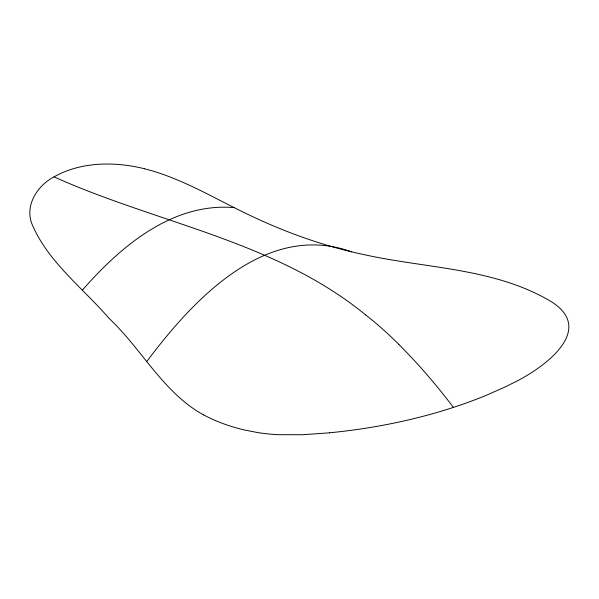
<?xml version="1.0" encoding="UTF-8"?>
<svg xmlns="http://www.w3.org/2000/svg" width="599" height="599" viewBox="0 0 599 599"><rect width="100%" height="100%" fill="white"/><g stroke="black" fill="none" stroke-linecap="round" stroke-linejoin="round"><path stroke-width="0.9" d="M146.935 361.317C193.088 299.747 266.053 220.971 351.673 251.842M82.258 290.26C120.362 246.631 172.355 202.312 234.202 207.628M329.555 432.83L302.345 434.732L278.273 434.679A120.713 69.694 0 0 1 257.817 432.598L244.242 429.94A133.742 77.219 0 0 1 203.735 414.942M144.651 168.798C180.404 177.843 212.203 197.131 245.133 213.049C279.239 229.672 314.984 243.082 351.913 251.902A299.268 172.782 0 0 0 363.271 254.455C426.271 268.607 495.156 267.723 551.896 302.038C597.51 331.509 539.557 370.586 511.898 383.577A279.74 161.505 0 0 1 504.201 387.388L485.385 395.684A379.137 218.89 0 0 1 329.547 432.792M54.052 176.87C157.657 223.532 275.832 241.157 365.757 315.029M398.814 344.388C418.491 364.065 436.664 385.224 453.421 407.44M144.651 168.798A112.11 64.729 0 0 0 137.897 167.248C110.336 161.61 80.056 162.614 54.936 176.353C37.999 184.821 24.552 204.701 31.889 223.854C47.883 261.943 82.647 287.722 109.018 318.316C140.54 347.929 161.124 388.669 198.441 411.94A130.342 75.249 0 0 0 203.72 414.95M365.764 314.984A286.569 165.451 60 0 1 398.822 344.373"/></g></svg>
